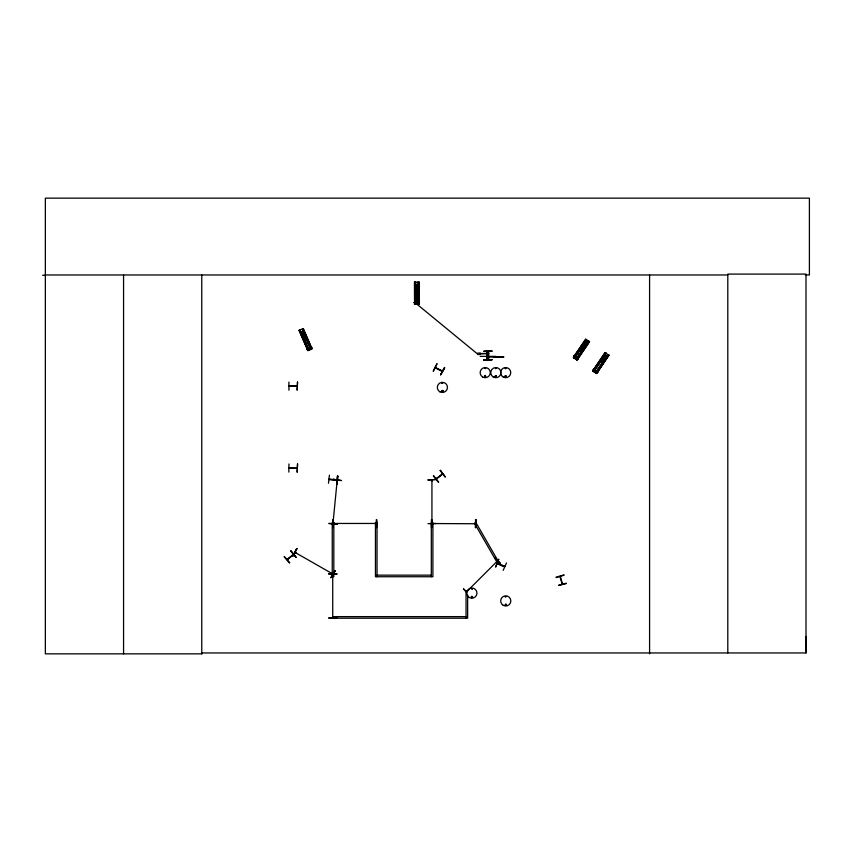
<?xml version="1.0" encoding="UTF-8"?>
<svg xmlns="http://www.w3.org/2000/svg" width="852" height="852" viewBox="0 0 852 852"><rect width="100%" height="100%" fill="white"/><g stroke="black" fill="none" stroke-linecap="round" stroke-linejoin="round"><path stroke-width="1.28" d="M309.233 348.756L310.043 349.395M805.417 274.972L809.4 274.972L809.4 198.154L45.348 198.154L45.348 653.846L201.881 653.846L201.775 652.952L806.003 652.952L806.12 636.476M295.048 552.469L295.974 552.628L295.186 552.181M442.635 474.01L436.139 478.781L437.023 478.483M329.01 523.629L337.126 524.353M332.962 523.543L333.398 522.851M337.296 480.166L337.53 480.986M333.356 522.84L333.249 523.575M328.478 483.244L329.404 475.16M329.149 479.452L329.799 479.431M329.096 479.08L337.094 479.836L336.21 480.113M376.488 523.458L332.972 523.458L337.616 475.98M337.115 484.106L337.914 476.002M432.262 480.826L432.252 479.974M431.847 523.746L431.921 522.638L432.252 523.522M441.954 383.176L442.827 383.059L442.007 383.272M442.933 391.345C441.954 389.353 441.719 392.74 442.816 391.451M443.104 391.398C441.932 388.352 441.155 393.848 443.189 391.206M484.671 376.424C486.311 374.635 485.193 378.49 484.799 376.179M485.651 368.511L484.841 368.17L485.576 368.596M495.449 368.394C497.185 367.223 495.023 369.917 495.747 368M495.065 376.424C497.387 373.858 495.853 379.396 495.214 376.062M495.3 376.424C496.94 374.933 495.832 377.873 495.427 376.669M472.264 588.988L471.486 588.668L472.221 589.094M471.337 596.773L472.264 597.316L471.635 596.496M472.636 597.124C470.932 594.472 471.348 598.892 472.391 597.444M505.289 368.394C506.578 366.946 505.683 370.087 505.311 368.17M504.906 376.424C506.951 373.794 506.12 379.278 504.98 376.233M505.311 596.698L506.141 596.475L505.47 596.975M506.312 604.728C504.384 606.379 506.322 602.62 506.003 605.144M432.252 523.373L432.252 522.808M417.075 303.908L416.468 303.908M497.557 560.882L466.715 591.671L467.29 591.086M484.543 376.03C487.227 379.523 484.426 374.028 485.416 375.721M505.215 376.147C505.641 378.32 506.738 375.125 505.353 376.083M487.45 355.231L488.185 355.795M292.534 554.79L293.226 554.194M416.468 302.993L416.937 302.833M575.185 358.351L576.069 357.883M497.334 563.513L498.1 563.736M506.514 562.948L503.17 570.371M332.727 616.784L332.738 617.689M333.057 617.668L333.057 616.954M442.326 371.387L435.223 367.766M442.167 371.312L435.244 367.723M433.274 371.089L436.927 363.804M444.329 367.585L440.676 374.859L444.68 367.766M444.648 367.745L440.58 374.816M309.958 349.373L310.032 349.363M333.707 523.735L332.887 523.746L333.622 523.788M376.488 523.746L375.753 523.384M296.933 386.382L288.977 385.967L289.691 385.967M288.956 467.886L296.933 468.259M293.003 555.781L297.039 548.709M330.959 577.699L335.283 570.787M335.251 570.765L330.864 577.635M466.502 591.394L467.29 591.203M559.998 576.57L562.256 584.334M586.091 339.469L573.801 357.776L586.314 339.618M574.024 357.925L586.378 339.66M574.195 358.053L586.591 339.81M575.835 356.029L586.016 340.981M575.175 357.148L586.101 341.045M574.727 358.383L575.76 359.075M576.005 359.246L587.656 342.067M577.539 357.158L587.72 342.11M576.303 359.448L588.625 341.162M588.807 341.29L577.177 358.479L588.892 341.343M576.676 359.704L589.105 341.482M576.889 359.853L589.243 341.577M576.921 359.874L589.318 341.631M589.531 341.769L577.187 360.055L573.279 357.425L585.654 339.171L589.552 341.79M592.8 370.94L605.154 352.675M592.981 371.067L605.335 352.792M593.162 371.184L605.516 352.92L593.226 371.238M593.375 371.334L605.815 353.122M593.599 371.483L605.985 353.239M593.663 371.525L606.028 353.26M593.823 371.632L606.177 353.367M594.153 371.834L595.186 372.537M595.516 372.761L607.071 355.518M608.03 354.592L595.697 372.878L608.094 354.634M595.963 373.059L608.307 354.783M596.325 373.304L608.711 355.06M596.624 373.506L608.978 355.241L605.069 352.622L592.715 370.886L596.624 373.506L608.892 355.188M287.103 559.444L293.471 554.588M293.333 554.588L287.199 559.732M442.55 474.031L436.203 478.728M332.898 523.373L333.622 523.416M474.702 523.384L475.448 523.746L431.932 523.543M296.283 386.009L297.103 386.009M296.986 386.329L288.924 386.297L297.124 386.382M296.986 468.206L288.924 468.174M336.977 480.177L329.149 479.41M291.011 550.924L296.006 557.357M287.848 559.178L287.039 559.498M287.273 559.732L293.482 554.471M284.398 556.59L289.776 562.693M295.963 557.4L290.979 550.946M433.679 475.714L438.684 482.136M442.486 473.68L442.113 474.394M436.362 479.069L442.752 473.936M485.565 376.765L484.884 376.765M300.181 332.365L303.919 330.757M300.777 333.739L304.515 332.131M301.661 335.794L305.399 334.186M302.439 337.616L306.177 336.007M303.323 339.671L307.061 338.063M307.125 348.489L310.863 346.881M306.763 349.352L311.747 347.201M306.827 349.512L311.811 347.36M309.116 348.787L309.702 348.532M435.234 367.361L442.486 371.057M495.491 375.785L496.045 375.721M505.96 605.484C507.973 602.833 502.893 605.048 506.12 605.357M295.729 552.841L295.122 552.469L333.015 574.099M556.09 577.187L563.907 574.919M563.992 575.207L556.207 577.592M566.314 583.194L558.475 585.409L566.41 583.535M332.94 523.405L333.707 523.384M376.403 523.82L375.668 523.746L376.318 523.373M432.017 523.373L432.582 523.416M416.532 303.887L416.585 303.014M442.209 390.493L442.763 390.567M332.866 519.528L332.855 527.676M475.874 519.528L475.469 527.676L475.831 519.528M436.139 523.522L428.002 523.682M431.432 527.676L431.41 519.539M431.826 527.676L431.762 519.528M328.797 573.705L336.945 574.067L328.797 573.673M328.797 574.003L336.945 573.96M328.808 617.828L336.945 617.711M328.808 618.137L335.784 618.126M42.6 275.292L45.348 275.281M45.348 274.972L727.8 274.972M419.141 282.118L414.445 282.129L414.541 304.185M414.754 284.376L418.833 284.376M414.754 285.867L418.833 285.867M414.754 288.104L418.833 288.104M414.754 290.095L418.822 290.095M414.754 292.332L418.822 292.332M414.754 301.928L418.833 301.928M414.083 302.567L419.503 302.567M414.083 302.726L419.503 302.726M414.445 304.185L419.141 304.164M483.744 351.333L491.892 351.333M479.878 353.473L488.675 353.591M486.662 353.814L488.675 353.814M479.878 353.931L486.662 353.473M487.365 355.06L488.271 355.06M487.365 355.401L488.271 355.401M487.365 355.625L488.271 355.625M487.536 355.88L488.1 355.88M487.365 355.966L488.271 355.966M480.198 356.381L496.141 356.381M487.568 356.647L500.923 356.924M493.702 356.935L503.937 357.031L487.568 356.573M483.744 359.704L491.892 359.704M483.744 360.002L491.892 360.002M288.956 390.227L288.903 382.079M288.956 463.957L288.839 472.104M377.031 575.153L431.314 575.153M467.642 591.064L466.055 591.064L466.055 618.211M466.055 616.624L332.972 616.624L332.972 618.211L467.642 618.211L467.642 594.941M329.042 523.298L337.147 524.055M328.947 479.431L337.104 480.251M560.254 576.41L562.501 584.152M504.544 566.772L497.248 563.47M497.664 563.066L504.714 566.399M595.495 371.387L594.621 371.813M497.323 563.31L504.746 566.772M499.048 564.343L502.637 566.016M437.023 363.857L433.317 371.11M504.799 566.41L504.043 566.495M584.642 341.194L588.018 343.473M604.079 354.645L607.455 356.935M583.812 342.429L587.177 344.709M603.248 355.891L606.613 358.17M582.555 344.283L585.931 346.572M601.991 357.744L605.357 360.023M581.437 345.933L584.813 348.212M600.873 359.384L604.238 361.663M580.18 347.786L583.556 350.065M599.616 361.237L602.992 363.516M574.812 355.742L578.178 358.021M594.238 369.193L597.614 371.472M573.886 355.891L578.38 358.937M573.79 356.029L578.284 359.075M593.322 369.353L597.816 372.388M593.226 369.491L597.721 372.526M415.158 302.726L478.068 354.421M333.015 574.184C333.526 576.271 331.353 572.363 332.727 574.184L332.727 617.604M494.586 557.836L500.412 563.523M463.637 588.796L466.704 592.3L463.424 589.009M290.745 551.137L296.049 557.325M284.163 556.782L289.467 562.97M440.111 470.538L445.213 476.886M433.348 475.98L438.45 482.317M303.056 328.67L311.789 348.926L303.024 328.68M302.748 328.797L311.459 349.064M303.088 330.065L311.321 349.128M303.014 330.097L311.225 349.16M302.3 329L310.98 349.267M303.12 331.46L310.82 349.341M303.035 331.503L310.234 348.18M310.447 349.49L309.308 349.991M302.886 335.826L308.509 348.937L301.257 332.291M300.021 330.001L308.786 350.236M299.829 330.086L308.03 349.139M299.755 330.118L308.456 350.374M299.499 330.225L308.296 350.438M299.329 330.288L308.062 350.545L299.297 330.31M475.533 519.528L475.586 527.676M431.932 480.773L431.932 480.038L431.932 523.458M376.893 523.021L376.456 519.528L376.509 527.676L376.573 519.528M806.003 652.952L806.003 274.088L727.8 274.088L727.8 652.952M649.586 274.972L649.586 653.846M488.718 351.439L488.686 359.587M488.324 351.439L488.271 359.587M487.365 351.439L487.365 359.587L487.248 351.439M486.918 351.439L486.95 359.587M479.878 352.685L479.878 354.72M478.068 352.685L478.068 354.72M431.314 576.74L431.314 522.457L432.901 522.457L432.901 576.74L375.444 576.74L375.444 522.457L377.031 522.457L377.031 576.74M419.046 282.118L419.131 304.164M418.609 284.706L418.524 301.576M418.513 301.928L418.513 304.164M418.353 301.576L418.332 284.706L418.257 301.576M417.991 282.118L418.076 304.164M417.821 284.706L417.821 301.576M417.736 284.706L417.714 301.576M417.416 304.164L416.17 304.164M415.851 284.728L415.872 301.597M415.776 284.728L415.776 301.597M415.552 282.129L415.51 304.185M415.329 282.129L415.329 304.185M415.233 282.129L415.254 304.185M414.977 282.129L415.062 304.185M414.754 282.129L414.754 304.185M414.722 282.129L414.722 304.185M201.764 274.972L201.764 653.846M123.561 274.972L123.561 653.846M333.42 479.346L341.492 480.56L333.42 479.346M337.509 475.97L337.147 484.117L337.509 475.97M415.914 290.979C417.022 294.43 418.598 288.54 415.914 290.979M581.639 347.701C582.502 351.226 584.493 345.465 581.639 347.701M601.075 361.152C601.938 364.677 603.93 358.916 601.075 361.152M303.908 337.509C304.611 341.066 306.858 335.4 303.908 337.509M498.718 559.317L495.694 566.889L498.718 559.317M296.741 548.539L293.109 555.845L296.741 548.539M585.867 339.32L573.513 357.584L585.899 339.341M608.466 354.89L596.091 373.144L608.53 354.943M494.863 557.559L500.337 563.598L494.863 557.559M440.367 470.325L445.17 476.928L440.346 470.357M475.885 522.532L474.511 523.33L496.226 560.936L497.6 560.147L475.885 522.532M303.323 328.553L299.009 330.438L307.817 350.651L312.045 348.809L303.301 328.563M436.139 479.474L428.002 479.974L436.139 479.474M491.892 350.992L483.744 351.439L491.892 350.992M491.892 359.587L483.744 360.034L491.892 359.587M297.55 382.079L297.156 390.227L297.508 382.079M297.55 463.957L297.156 472.104L297.55 463.957M333.824 522.457L332.248 522.457L332.248 576.74L333.824 576.74L333.824 522.457M418.864 304.164L418.864 282.118L418.833 304.164M439.856 391.803A5.091 5.091 0 0 0 447.481 387.394A5.091 5.091 0 0 0 439.856 382.995A5.091 5.091 0 0 0 439.856 391.803M503.212 605.325A5.08 5.08 0 0 0 510.838 600.916A5.08 5.08 0 0 0 503.212 596.517A5.08 5.08 0 0 0 503.212 605.325M469.324 597.518A5.091 5.091 0 0 0 476.96 593.109A5.091 5.091 0 0 0 469.324 588.711A5.091 5.091 0 0 0 469.324 597.518M503.149 377.021A5.08 5.08 0 0 0 510.774 372.622A5.08 5.08 0 0 0 503.149 368.224A5.08 5.08 0 0 0 503.149 377.021M493.319 377.021A5.08 5.08 0 0 0 500.933 372.622A5.08 5.08 0 0 0 493.319 368.224A5.08 5.08 0 0 0 493.319 377.021M482.679 377.021A5.08 5.08 0 0 0 490.305 372.622A5.08 5.08 0 0 0 482.679 368.224A5.08 5.08 0 0 0 482.679 377.021"/></g></svg>
